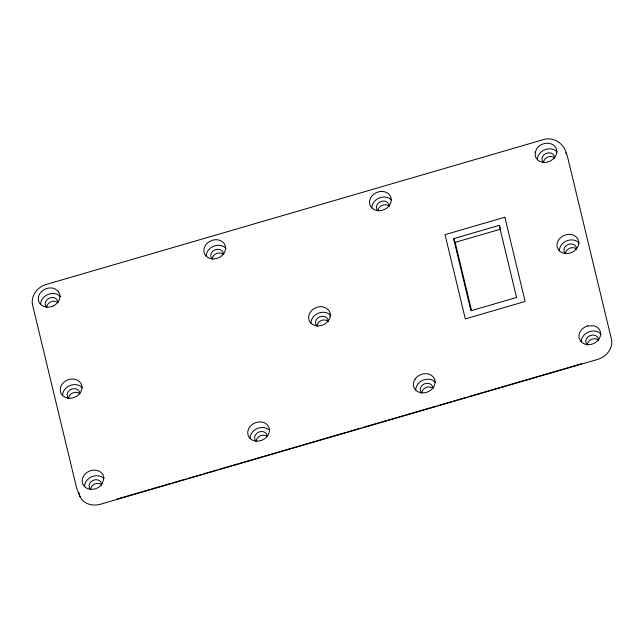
<?xml version="1.0" encoding="UTF-8"?>
<svg xmlns="http://www.w3.org/2000/svg" width="644" height="644" viewBox="0 0 644 644"><rect width="100%" height="100%" fill="white"/><g stroke="black" fill="none" stroke-linecap="round" stroke-linejoin="round"><path stroke-width="0.97" d="M453.593 238.658L499.221 225.368L500.782 229.079L455.147 242.369L453.593 238.658L470.941 310.754L516.577 297.464L499.221 225.368M116.685 499.164L170.708 483.427M172.64 482.863L186.14 478.927M188.072 478.371L201.58 474.435M203.512 473.871L217.012 469.935M218.944 469.379L345.329 432.567M347.261 432.003L360.761 428.067M362.693 427.503L436.012 406.147M437.944 405.591L451.452 401.655M453.384 401.091L466.884 397.155M468.816 396.599L581.693 363.723M566.519 154.093C564.394 143.652 553.429 136.15 543.005 139.764L46.304 284.439C37.199 286.822 30.083 296.618 32.82 306.045L76.676 488.257L80.226 497.055M455.147 242.369L471.569 310.569M78.705 492.241L79.172 494.19A18.531 15.561 -22.8 0 0 100.569 504.212L597.342 359.513A18.531 15.561 -22.8 0 0 611.43 339.163L567.573 156.959A18.531 15.561 -22.8 0 0 565.746 152.773M46.73 307.188A6.488 5.442 -22.8 0 1 50.981 301.786A6.488 5.442 -22.8 0 1 57.799 302.591M68.658 398.29A6.488 5.442 -22.8 0 1 69.689 395.44L70.776 394.225A6.488 5.442 -22.8 0 1 79.727 393.701M90.587 489.4A6.488 5.442 -22.8 0 1 94.837 483.99A6.488 5.442 -22.8 0 1 101.655 484.803M212.295 258.969A6.488 5.442 -22.8 0 1 216.545 253.559A6.488 5.442 -22.8 0 1 223.363 254.372M256.151 441.172A6.488 5.442 -22.8 0 1 260.401 435.771A6.488 5.442 -22.8 0 1 267.22 436.576M377.972 210.709A6.488 5.442 -22.8 0 1 382.222 205.307A6.488 5.442 -22.8 0 1 389.032 206.112M421.788 392.929A6.488 5.442 -22.8 0 1 426.038 387.527A6.488 5.442 -22.8 0 1 432.857 388.332M543.496 162.497A6.488 5.442 -22.8 0 1 547.746 157.096A6.488 5.442 -22.8 0 1 554.565 157.901M565.424 253.599A6.488 5.442 -22.8 0 1 573.756 247.723L575.245 248.19A6.488 5.442 -22.8 0 1 576.493 249.003M587.36 344.701A6.488 5.442 -22.8 0 1 591.611 339.299A6.488 5.442 -22.8 0 1 598.421 340.113M317.041 325.945A6.488 5.442 -22.8 0 1 321.292 320.543A6.488 5.442 -22.8 0 1 328.11 321.348M46.762 307.333A6.488 5.442 -22.8 0 1 49.419 298.075A6.488 5.442 -22.8 0 1 57.823 302.736M68.691 398.435A6.488 5.442 -22.8 0 1 71.347 389.177A6.488 5.442 -22.8 0 1 79.751 393.838M90.619 489.537A6.488 5.442 -22.8 0 1 93.275 480.279A6.488 5.442 -22.8 0 1 101.688 484.94M587.384 344.846A6.488 5.442 -22.8 0 1 590.049 335.588A6.488 5.442 -22.8 0 1 598.453 340.249M256.183 441.317A6.488 5.442 -22.8 0 1 258.84 432.06A6.488 5.442 -22.8 0 1 267.252 436.721M212.327 259.105A6.488 5.442 -22.8 0 1 214.983 249.848A6.488 5.442 -22.8 0 1 223.396 254.509M377.996 210.854A6.488 5.442 -22.8 0 1 380.66 201.596A6.488 5.442 -22.8 0 1 389.065 206.257M317.073 326.089A6.488 5.442 -22.8 0 1 319.73 316.832A6.488 5.442 -22.8 0 1 328.142 321.493M421.82 393.065A6.488 5.442 -22.8 0 1 424.485 383.816A6.488 5.442 -22.8 0 1 432.889 388.477M565.456 253.744A6.488 5.442 -22.8 0 1 568.121 244.487A6.488 5.442 -22.8 0 1 576.525 249.148M543.528 162.634A6.488 5.442 -22.8 0 1 546.192 153.385A6.488 5.442 -22.8 0 1 554.597 158.046M537.402 159.68A11.117 9.338 -22.8 0 1 545.041 149.65A11.117 9.338 -22.8 0 1 557.261 152.065M559.33 250.782A11.117 9.338 -22.8 0 1 566.97 240.751A11.117 9.338 -22.8 0 1 579.189 243.166M581.258 341.884A11.117 9.338 -22.8 0 1 588.898 331.861A11.117 9.338 -22.8 0 1 601.118 334.268M371.87 207.891A11.117 9.338 -22.8 0 1 379.509 197.869A11.117 9.338 -22.8 0 1 391.729 200.276M310.947 323.127A11.117 9.338 -22.8 0 1 318.587 313.105A11.117 9.338 -22.8 0 1 330.807 315.512M415.694 390.111A11.117 9.338 -22.8 0 1 423.333 380.081A11.117 9.338 -22.8 0 1 435.553 382.496M206.193 256.143A11.117 9.338 -22.8 0 1 213.84 246.121A11.117 9.338 -22.8 0 1 226.06 248.536M250.057 438.355A11.117 9.338 -22.8 0 1 256.69 428.759A11.117 9.338 -22.8 0 1 268.556 429.451M40.628 304.371A11.117 9.338 -22.8 0 1 48.268 294.34A11.117 9.338 -22.8 0 1 60.496 296.755M62.557 395.472A11.117 9.338 -22.8 0 1 70.204 385.45A11.117 9.338 -22.8 0 1 82.424 387.857M84.485 486.574A11.117 9.338 -22.8 0 1 91.126 476.987A11.117 9.338 -22.8 0 1 102.992 477.671M103.885 478.484L102.09 483.998A11.117 9.338 -22.8 0 1 87.037 488.377A11.117 9.338 -22.8 0 1 83.937 475.497L85.274 473.895A11.117 9.338 -22.8 0 1 90.82 470.635L92.937 470.209A11.117 9.338 -22.8 0 1 103.66 476.649L103.885 478.484M535.253 152.226L535.285 155.945A11.117 9.338 -22.8 0 0 545.999 162.385L550.153 161.177L553.663 158.698A11.117 9.338 -22.8 0 0 552.769 144.675A11.117 9.338 -22.8 0 0 536.846 148.595L535.253 152.226M330.147 316.92L328.553 320.543L325.574 323.529A11.117 9.338 -22.8 0 1 317.428 325.896L315.383 325.598A11.117 9.338 -22.8 0 1 311.736 310.448L313.37 309.064A11.117 9.338 -22.8 0 1 321.517 306.697L325.445 307.663L328.464 309.949A11.117 9.338 -22.8 0 1 330.147 316.92M415.139 379.026L414.148 380.797A11.117 9.338 -22.8 0 0 422.174 392.88A11.117 9.338 -22.8 0 0 435.086 382.013L434.861 380.177A11.117 9.338 -22.8 0 0 426.264 373.673A11.117 9.338 -22.8 0 0 415.139 379.026M223.798 253.567L222.462 255.169A11.117 9.338 -22.8 0 1 211.643 258.816A11.117 9.338 -22.8 0 1 204.076 252.416L203.858 250.58A11.117 9.338 -22.8 0 1 206.99 243.464L208.624 242.088A11.117 9.338 -22.8 0 1 222.357 241.677A11.117 9.338 -22.8 0 1 223.798 253.567M53.388 305.868L51.351 306.649A11.117 9.338 -22.8 0 1 45.064 306.834L43.18 306.174A11.117 9.338 -22.8 0 1 40.081 293.294A11.117 9.338 -22.8 0 1 55.134 288.906L58.153 291.193L59.803 294.437A11.117 9.338 -22.8 0 1 53.388 305.868M587.594 325.945L585.557 326.725A11.117 9.338 -22.8 0 0 579.141 338.156L580.791 341.409L583.81 343.687A11.117 9.338 -22.8 0 0 599.403 338.438A11.117 9.338 -22.8 0 0 593.873 325.759L587.594 325.945M504.856 217.229L445.028 234.649L465.306 318.893L525.134 301.464L504.856 217.229M382.447 191.461L380.322 191.518A11.117 9.338 -22.8 0 0 369.527 202.321L369.753 204.164A11.117 9.338 -22.8 0 0 372.763 208.704L374.422 209.694A11.117 9.338 -22.8 0 0 386.497 208.294A11.117 9.338 -22.8 0 0 391.045 197.958L390.409 196.243A11.117 9.338 -22.8 0 0 382.447 191.461M256.537 441.124L254.493 440.818A11.117 9.338 -22.8 0 1 248.568 436.342L247.94 434.62A11.117 9.338 -22.8 0 1 251.627 424.951A11.117 9.338 -22.8 0 1 262.672 422.223L264.555 422.891A11.117 9.338 -22.8 0 1 268.653 434.008A11.117 9.338 -22.8 0 1 256.537 441.124M564.434 253.39A11.117 9.338 -22.8 0 0 578.505 240.848A11.117 9.338 -22.8 0 0 560.634 237.612A11.117 9.338 -22.8 0 0 564.434 253.39M67.66 398.081A11.117 9.338 -22.8 0 0 81.732 385.539A11.117 9.338 -22.8 0 0 63.861 382.303A11.117 9.338 -22.8 0 0 67.66 398.081"/></g></svg>
